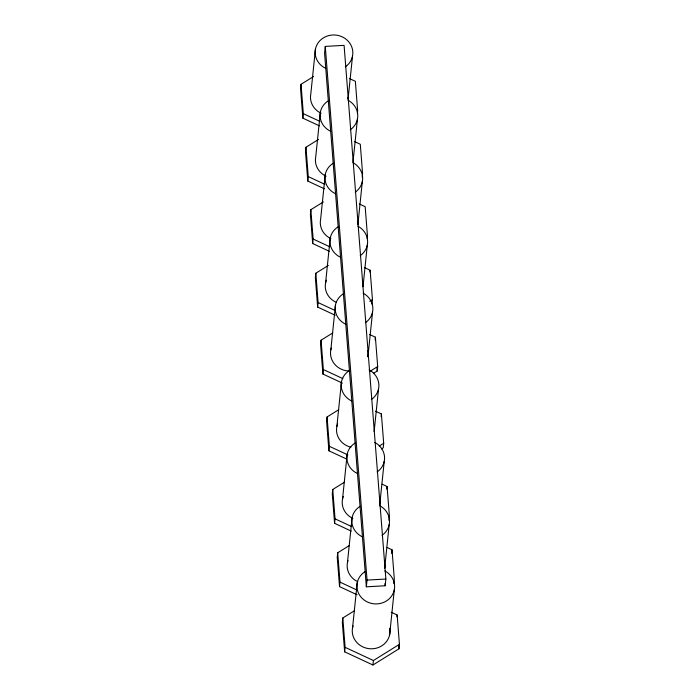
<?xml version="1.0" encoding="UTF-8"?>
<svg xmlns="http://www.w3.org/2000/svg" width="700" height="700" viewBox="0 0 700 700"><rect width="100%" height="100%" fill="white"/><g stroke="black" fill="none" stroke-linecap="round" stroke-linejoin="round"><path stroke-width="1.05" d="M313.591 76.501L301.035 84.306L300.571 88.795L302.864 118.151L319.463 125.869M302.864 118.151L303.328 113.663L301.035 84.306M315.446 49.061L310.809 93.931A18.883 17.631 5.9 0 0 321.134 113.251M318.517 139.44L305.961 147.254L305.498 151.742L307.799 181.09L324.389 188.808M307.799 181.09L308.262 176.601L305.961 147.254M325.273 46.401L324.572 53.13L366.345 586.81L385.166 585.769L385.858 579.04L344.085 45.36L325.273 46.401L367.045 580.081L366.345 586.81M320.373 112L315.735 156.87A18.883 17.631 5.9 0 0 326.06 176.199M323.409 201.88L310.852 209.694L310.389 214.183L312.681 243.53L329.28 251.256M312.681 243.53L313.145 239.041L310.852 209.694M325.264 174.44L320.626 219.31A18.883 17.631 5.9 0 0 330.942 238.639M328.379 265.422L315.822 273.227L315.359 277.716L317.651 307.072L335.23 315.245M317.651 307.072L318.115 302.584L315.822 273.227M325.596 282.852L330.234 237.983M332.727 332.946L321.064 340.2L320.6 344.689L322.901 374.036L342.422 383.119M348.101 98.901L352.52 56.166M322.901 374.036L323.365 369.547L321.064 340.2M330.838 349.816L335.475 304.946M357.376 113.347L357.656 110.652L355.355 81.305L349.501 78.575M353.027 161.84L357.446 119.105M338.73 409.701L327.075 416.955L326.611 421.444L328.904 450.8L346.474 458.972M328.904 450.8L329.368 446.311L327.075 416.955M362.215 177.188L362.582 173.6L360.29 144.244L354.428 141.523M336.849 426.58L341.486 381.71M357.919 224.28L362.329 181.545M344.409 482.23L332.745 489.484L332.281 493.972L334.582 523.32L351.181 531.046M334.582 523.32L335.046 518.84L332.745 489.484M367.194 238.735L367.474 236.04L365.172 206.684L359.319 203.963M363.002 286.755L367.308 245.088M342.527 499.109L347.165 454.23M349.361 545.528L337.706 552.781L337.243 557.27L339.535 586.617L357.105 594.79M369.959 272.02L370.142 270.226L364.289 267.496M339.535 586.617L339.999 582.129L337.706 552.781M371.98 304.062L372.444 299.574L370.142 270.226M372.549 312.051L367.911 356.921A18.883 17.631 5.9 0 0 367.946 350.499M347.48 562.398L352.118 517.528M354.471 610.733L342.808 617.986L342.344 622.475L344.645 651.831L372.951 665L398.965 648.821L399.429 644.332L397.136 614.985L391.274 612.255M375.113 339.885L375.392 337.19L369.53 334.469M344.645 651.831L345.109 647.343L342.808 617.986M373.634 373.266L377.221 371.035L377.685 366.546L375.392 337.19M352.581 627.611L357.219 582.741M374.141 431.541L378.551 388.806M381.115 416.64L381.395 413.954L375.541 411.224M381.395 413.954L383.696 443.301L383.233 447.79L381.439 448.91M379.706 505.137L384.23 461.335M386.794 489.169L387.074 486.483L382.191 484.207M372.951 665L373.415 660.511L399.429 644.332M388.911 520.319L389.375 515.83L387.074 486.483M384.659 568.435L389.183 524.633M391.659 553.367L392.026 549.771L387.144 547.505M393.864 583.616L394.328 579.128L392.026 549.771M389.655 634.716L394.293 589.837M396.944 616.779L397.136 614.985M369.749 301.254L372.444 299.574M369.609 371.569L377.685 366.546M379.207 446.092L383.696 443.301M367.045 580.081L385.858 579.04M303.328 113.663L319.926 121.38M308.262 176.601L324.852 184.327M313.145 239.041L329.744 246.767M318.115 302.584L334.714 310.301M323.365 369.547L342.886 378.63M329.368 446.311L347.918 454.939M335.046 518.84L351.645 526.558M339.999 582.129L356.598 589.855M345.109 647.343L373.415 660.511M376.967 367.771L377.221 371.035M398.711 645.558L398.965 648.821M384.991 583.59L385.166 585.769M325.771 68.381A18.883 17.631 5.9 0 1 318.491 42.333A18.883 17.631 5.9 0 1 347.051 40.058A18.883 17.631 5.9 0 1 345.38 66.815M347.996 100.214A18.883 17.631 5.9 0 1 350.306 129.754M330.697 131.32A18.883 17.631 5.9 0 1 328.309 100.817M352.887 162.654A18.883 17.631 5.9 0 1 355.197 192.202M335.58 193.769A18.883 17.631 5.9 0 1 333.191 163.266M357.858 226.196A18.883 17.631 5.9 0 1 360.168 255.736M340.559 257.303A18.883 17.631 5.9 0 1 338.17 226.8M363.099 293.16A18.883 17.631 5.9 0 1 365.409 322.7M345.8 324.266A18.883 17.631 5.9 0 1 343.411 293.764M369.11 369.915A18.883 17.631 5.9 0 1 371.42 399.464M351.803 401.03A18.883 17.631 5.9 0 1 349.414 370.527M374.789 442.444A18.883 17.631 5.9 0 1 377.099 471.992M357.481 473.559A18.883 17.631 5.9 0 1 355.092 443.056M379.741 505.741A18.883 17.631 5.9 0 1 382.051 535.29M362.434 536.856A18.883 17.631 5.9 0 1 360.045 506.354M384.842 570.946A18.883 17.631 5.9 0 1 390.661 597.301A18.883 17.631 5.9 0 1 361.996 598.185A18.883 17.631 5.9 0 1 365.155 571.559M358.024 222.74A18.883 17.631 5.9 0 1 357.963 224.595M348.206 97.361A18.883 17.631 5.9 0 1 348.145 99.207M335.921 302.172A18.883 17.631 5.9 0 1 326.384 280.192M350.884 447.204A18.883 17.631 5.9 0 1 337.627 423.92M357.796 581.726A18.883 17.631 5.9 0 1 347.953 560.613M384.834 564.909A18.883 17.631 5.9 0 1 384.816 567.683M389.69 628.285A18.883 17.631 5.9 0 1 370.029 648.76A18.883 17.631 5.9 0 1 353.054 625.826M352.844 518.429A18.883 17.631 5.9 0 1 343.306 496.44M379.881 501.62A18.883 17.631 5.9 0 1 379.916 503.457M349.773 371.009A18.883 17.631 5.9 0 1 331.31 348.031"/></g></svg>
